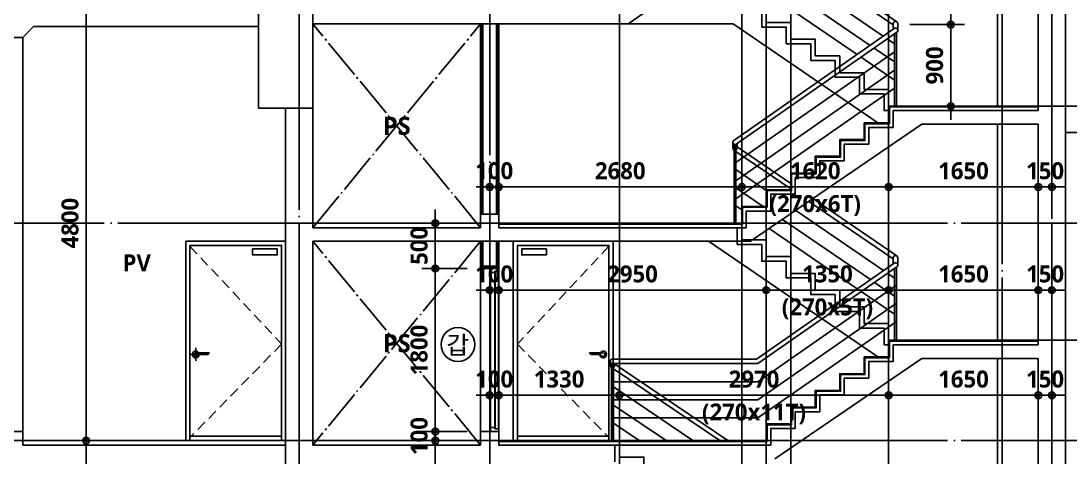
# Model space of a CAD drawing. Header units: millimetres. Extents: x 0 to 356400, y 0 to 68257.
# Drawn here: x 107356 to 118925, y 17719 to 22533 of the extents above; entities that cross this region are included whole.
import ezdxf
from ezdxf.enums import TextEntityAlignment as Align

# ---------------------------------------------------------------- set-up
doc = ezdxf.new("R2010")
doc.units = ezdxf.units.MM
doc.header["$LTSCALE"] = 75
for name, pattern in [('CEN', [62, 60, -1, 0, -1]), ('HID', [2.3, 1.5, -0.8]), ('STD_SHAFT', [7.3, 6, -0.5, 0.3, -0.5])]:
    doc.linetypes.add(name, pattern=pattern)
doc.layers.get('Defpoints').update_dxf_attribs({"color": 161})
for name, color, linetype in [('A-ANNO-SYMB', 7, 'Continuous'), ('A-ANNO-TEXT1', 7, 'Continuous'), ('A-ANNO-TITL', 7, 'Continuous'), ('A-CEN', 1, 'CEN'), ('A-DOOR', 4, 'Continuous'), ('A-FIN-TYP1', 6, 'Continuous'), ('A-FLOR-GW', 6, 'Continuous'), ('A-FLOR-OPEN-BELO', 6, 'STD_SHAFT'), ('A-PS-HID', 5, 'HID'), ('A-SECT-DOOR', 8, 'Continuous'), ('A-SECT-ELEV', 8, 'Continuous'), ('A-SECT-Hrail1', 8, 'Continuous'), ('A-SECT-Hrail2', 6, 'Continuous'), ('A-SECT-MATR1', 4, 'Continuous'), ('A-SECT-STAIRS', 4, 'Continuous'), ('A-ST-AXIS-DIM', 7, 'Continuous'), ('A-ST-CONC', 2, 'Continuous'), ('A-WALL-DRY1', 7, 'Continuous')]:
    doc.layers.add(name, color=color, linetype=linetype)
doc.layers.add('G(그리드2)', color=235, linetype='Continuous', plot=False)
doc.styles.add('2020음성 1차', font='NanumGothicBold.ttf')
doc.styles.add('SH_대대리576', font='')
doc.styles.add('SH_진천_나눔', font='NanumGothicBold.ttf')
doc.styles.add('성본리_나눔BO', font='')
doc.styles.get('SH_대대리576').set_extended_font_data('NanumGothic', bold=True)
doc.styles.get('성본리_나눔BO').set_extended_font_data('NanumGothic', bold=True)
doc.dimstyles.new('SHP 75 (in)', dxfattribs={"dimscale": 75, "dimtxt": 2.5, "dimasz": 1, "dimexe": 2, "dimexo": 2, "dimgap": 1, "dimtad": 1, "dimdec": 0, "dimzin": 0, "dimdsep": 46, "dimtxsty": 'SH_대대리576', "dimblk": 'DIMDOT', "dimblk1": 'NONE', "dimblk2": 'DIMDOT', "dimcen": 0.09, "dimclrd": 256, "dimclre": 256, "dimclrt": 3, "dimadec": 0, "dimazin": 1, "dimtfac": 1, "dimtdec": 0, "dimtix": 1, "dimtmove": 2, "dimatfit": 0, "dimldrblk": 'DIMDOT', "dimfxl": 1, "dimtfillclr": 3, "dimtolj": 1, "dimtzin": 0, "dimlwd": -1, "dimlwe": -1, "dimarcsym": 0})

# ---------------------------------------------------------------- blocks, each defined once
blk = doc.blocks.new('DIMDOT')
at = {"color": 0}
blk.add_line((-2, 0), (2, 0), dxfattribs=at)
for radius in [0.5, 0.25]:
    blk.add_circle((0, 0), radius, dxfattribs=at)
blk = doc.blocks.new('*D1838')
at = {"layer": 'A-ST-AXIS-DIM'}
for p, q in [((113955, 18050), (113955, 18550)), ((116925, 18050), (116925, 18550)), ((114030, 18400), (116850, 18400))]:
    blk.add_line(p, q, dxfattribs=at)
at = {"layer": 'Defpoints', "color": 0}
for p in [(116925, 18400), (113955, 17900), (116925, 17900)]:
    blk.add_point(p, dxfattribs=at)
at = {"layer": 'A-ST-AXIS-DIM', "linetype": 'ByBlock', "xscale": 75, "yscale": 75, "zscale": 75}
for p, rotation in [((113955, 18400), 179.9999999999999), ((116925, 18400), 359.9999999999999)]:
    blk.add_blockref('DIMDOT', p, dxfattribs=dict(at, rotation=rotation))
at = {"layer": 'A-ST-AXIS-DIM', "color": 3, "char_height": 187.5, "attachment_point": 5, "style": 'SH_대대리576'}
for s, insert in [('\\A1;2970', (115440, 18578)), ('\\A1;(270x11T)', (115440, 18195))]:
    blk.add_mtext(s, dxfattribs=dict(at, insert=insert))
blk = doc.blocks.new('_None')
blk = doc.blocks.new('*D1839')
at = {"layer": 'A-ST-AXIS-DIM'}
for p, q in [((116925, 18050), (116925, 18550)), ((118575, 18050), (118575, 18550)), ((117000, 18400), (118500, 18400))]:
    blk.add_line(p, q, dxfattribs=at)
at = {"layer": 'Defpoints', "color": 0}
for p in [(118575, 18400), (116925, 17900), (118575, 17900)]:
    blk.add_point(p, dxfattribs=at)
at = {"layer": 'A-ST-AXIS-DIM', "linetype": 'ByBlock', "xscale": 75, "yscale": 75, "zscale": 75, "rotation": 180}
blk.add_blockref('DIMDOT', (116925, 18400), dxfattribs=at)
at = {"layer": 'A-ST-AXIS-DIM', "linetype": 'ByBlock', "xscale": 75, "yscale": 75, "zscale": 75}
blk.add_blockref('DIMDOT', (118575, 18400), dxfattribs=at)
at = {"layer": 'A-ST-AXIS-DIM', "color": 3, "insert": (117750, 18578), "char_height": 187.5, "attachment_point": 5, "style": 'SH_대대리576'}
blk.add_mtext('\\A1;1650', dxfattribs=at)
blk = doc.blocks.new('*D1840')
at = {"layer": 'A-ST-AXIS-DIM'}
for p, q in [((112625, 18050), (112625, 18550)), ((113955, 18050), (113955, 18550)), ((113880, 18400), (112700, 18400))]:
    blk.add_line(p, q, dxfattribs=at)
at = {"layer": 'Defpoints', "color": 0}
for p in [(112625, 18400), (112625, 17900), (113955, 17900)]:
    blk.add_point(p, dxfattribs=at)
at = {"layer": 'A-ST-AXIS-DIM', "linetype": 'ByBlock', "xscale": 75, "yscale": 75, "zscale": 75, "rotation": 180}
blk.add_blockref('DIMDOT', (112625, 18400), dxfattribs=at)
at = {"layer": 'A-ST-AXIS-DIM', "linetype": 'ByBlock', "xscale": 75, "yscale": 75, "zscale": 75}
blk.add_blockref('DIMDOT', (113955, 18400), dxfattribs=at)
at = {"layer": 'A-ST-AXIS-DIM', "color": 3, "insert": (113290, 18578), "char_height": 187.5, "attachment_point": 5, "style": 'SH_대대리576'}
blk.add_mtext('\\A1;1330', dxfattribs=at)
blk = doc.blocks.new('*D1841')
at = {"layer": 'A-ST-AXIS-DIM'}
for p, q in [((112525, 18050), (112525, 18550)), ((112625, 18050), (112625, 18550)), ((112450, 18400), (112375, 18400)), ((112525, 18400), (112625, 18400)), ((112700, 18400), (112775, 18400))]:
    blk.add_line(p, q, dxfattribs=at)
at = {"layer": 'Defpoints', "color": 0}
for p in [(112625, 18400), (112525, 17900), (112625, 17900)]:
    blk.add_point(p, dxfattribs=at)
at = {"layer": 'A-ST-AXIS-DIM', "linetype": 'ByBlock', "xscale": 75, "yscale": 75, "zscale": 75}
blk.add_blockref('DIMDOT', (112525, 18400), dxfattribs=at)
at = {"layer": 'A-ST-AXIS-DIM', "linetype": 'ByBlock', "xscale": 75, "yscale": 75, "zscale": 75, "rotation": 180}
blk.add_blockref('DIMDOT', (112625, 18400), dxfattribs=at)
at = {"layer": 'A-ST-AXIS-DIM', "color": 3, "insert": (112575, 18578), "char_height": 187.5, "attachment_point": 5, "style": 'SH_대대리576'}
blk.add_mtext('\\A1;100', dxfattribs=at)
blk = doc.blocks.new('*D1842')
at = {"layer": 'A-ST-AXIS-DIM'}
for p, q in [((118575, 18050), (118575, 18550)), ((118725, 18050), (118725, 18550)), ((118500, 18400), (118425, 18400)), ((118725, 18400), (118575, 18400)), ((118800, 18400), (118875, 18400))]:
    blk.add_line(p, q, dxfattribs=at)
at = {"layer": 'Defpoints', "color": 0}
for p in [(118575, 18400), (118575, 17900), (118725, 17900)]:
    blk.add_point(p, dxfattribs=at)
at = {"layer": 'A-ST-AXIS-DIM', "linetype": 'ByBlock', "xscale": 75, "yscale": 75, "zscale": 75}
blk.add_blockref('DIMDOT', (118575, 18400), dxfattribs=at)
at = {"layer": 'A-ST-AXIS-DIM', "linetype": 'ByBlock', "xscale": 75, "yscale": 75, "zscale": 75, "rotation": 180}
blk.add_blockref('DIMDOT', (118725, 18400), dxfattribs=at)
at = {"layer": 'A-ST-AXIS-DIM', "color": 3, "insert": (118650, 18578), "char_height": 187.5, "attachment_point": 5, "style": 'SH_대대리576'}
blk.add_mtext('\\A1;150', dxfattribs=at)
blk = doc.blocks.new('*D1848')
at = {"layer": 'A-ST-AXIS-DIM'}
for p, q in [((115305, 20350), (115305, 20850)), ((116925, 20350), (116925, 20850)), ((115380, 20700), (116850, 20700))]:
    blk.add_line(p, q, dxfattribs=at)
at = {"layer": 'Defpoints', "color": 0}
for p in [(116925, 20700), (115305, 20200), (116925, 20200)]:
    blk.add_point(p, dxfattribs=at)
at = {"layer": 'A-ST-AXIS-DIM', "linetype": 'ByBlock', "xscale": 75, "yscale": 75, "zscale": 75, "rotation": 180}
blk.add_blockref('DIMDOT', (115305, 20700), dxfattribs=at)
at = {"layer": 'A-ST-AXIS-DIM', "linetype": 'ByBlock', "xscale": 75, "yscale": 75, "zscale": 75}
blk.add_blockref('DIMDOT', (116925, 20700), dxfattribs=at)
at = {"layer": 'A-ST-AXIS-DIM', "color": 3, "char_height": 187.5, "attachment_point": 5, "style": 'SH_대대리576'}
for s, insert in [('\\A1;1620', (116115, 20878)), ('\\A1;(270x6T)', (116115, 20495))]:
    blk.add_mtext(s, dxfattribs=dict(at, insert=insert))
blk = doc.blocks.new('*D1849')
at = {"layer": 'A-ST-AXIS-DIM'}
for p, q in [((116925, 20350), (116925, 20850)), ((118575, 20350), (118575, 20850)), ((117000, 20700), (118500, 20700))]:
    blk.add_line(p, q, dxfattribs=at)
at = {"layer": 'Defpoints', "color": 0}
for p in [(118575, 20700), (116925, 20200), (118575, 20200)]:
    blk.add_point(p, dxfattribs=at)
at = {"layer": 'A-ST-AXIS-DIM', "linetype": 'ByBlock', "xscale": 75, "yscale": 75, "zscale": 75, "rotation": 180}
blk.add_blockref('DIMDOT', (116925, 20700), dxfattribs=at)
at = {"layer": 'A-ST-AXIS-DIM', "linetype": 'ByBlock', "xscale": 75, "yscale": 75, "zscale": 75}
blk.add_blockref('DIMDOT', (118575, 20700), dxfattribs=at)
at = {"layer": 'A-ST-AXIS-DIM', "color": 3, "insert": (117750, 20878), "char_height": 187.5, "attachment_point": 5, "style": 'SH_대대리576'}
blk.add_mtext('\\A1;1650', dxfattribs=at)
blk = doc.blocks.new('*D1850')
at = {"layer": 'A-ST-AXIS-DIM'}
for p, q in [((112625, 20350), (112625, 20850)), ((115305, 20350), (115305, 20850)), ((115230, 20700), (112700, 20700))]:
    blk.add_line(p, q, dxfattribs=at)
at = {"layer": 'Defpoints', "color": 0}
for p in [(112625, 20700), (112625, 20200), (115305, 20200)]:
    blk.add_point(p, dxfattribs=at)
at = {"layer": 'A-ST-AXIS-DIM', "linetype": 'ByBlock', "xscale": 75, "yscale": 75, "zscale": 75, "rotation": 180}
blk.add_blockref('DIMDOT', (112625, 20700), dxfattribs=at)
at = {"layer": 'A-ST-AXIS-DIM', "linetype": 'ByBlock', "xscale": 75, "yscale": 75, "zscale": 75}
blk.add_blockref('DIMDOT', (115305, 20700), dxfattribs=at)
at = {"layer": 'A-ST-AXIS-DIM', "color": 3, "insert": (113965, 20878), "char_height": 187.5, "attachment_point": 5, "style": 'SH_대대리576'}
blk.add_mtext('\\A1;2680', dxfattribs=at)
blk = doc.blocks.new('*D1851')
at = {"layer": 'A-ST-AXIS-DIM'}
for p, q in [((112525, 20350), (112525, 20850)), ((112625, 20350), (112625, 20850)), ((112450, 20700), (112375, 20700)), ((112525, 20700), (112625, 20700)), ((112700, 20700), (112775, 20700))]:
    blk.add_line(p, q, dxfattribs=at)
at = {"layer": 'Defpoints', "color": 0}
for p in [(112625, 20700), (112525, 20200), (112625, 20200)]:
    blk.add_point(p, dxfattribs=at)
at = {"layer": 'A-ST-AXIS-DIM', "linetype": 'ByBlock', "xscale": 75, "yscale": 75, "zscale": 75}
blk.add_blockref('DIMDOT', (112525, 20700), dxfattribs=at)
at = {"layer": 'A-ST-AXIS-DIM', "linetype": 'ByBlock', "xscale": 75, "yscale": 75, "zscale": 75, "rotation": 180}
blk.add_blockref('DIMDOT', (112625, 20700), dxfattribs=at)
at = {"layer": 'A-ST-AXIS-DIM', "color": 3, "insert": (112575, 20878), "char_height": 187.5, "attachment_point": 5, "style": 'SH_대대리576'}
blk.add_mtext('\\A1;100', dxfattribs=at)
blk = doc.blocks.new('*D1852')
at = {"layer": 'A-ST-AXIS-DIM'}
for p, q in [((118575, 20350), (118575, 20850)), ((118725, 20350), (118725, 20850)), ((118500, 20700), (118425, 20700)), ((118725, 20700), (118575, 20700)), ((118800, 20700), (118875, 20700))]:
    blk.add_line(p, q, dxfattribs=at)
at = {"layer": 'Defpoints', "color": 0}
for p in [(118575, 20700), (118575, 20200), (118725, 20200)]:
    blk.add_point(p, dxfattribs=at)
at = {"layer": 'A-ST-AXIS-DIM', "linetype": 'ByBlock', "xscale": 75, "yscale": 75, "zscale": 75}
blk.add_blockref('DIMDOT', (118575, 20700), dxfattribs=at)
at = {"layer": 'A-ST-AXIS-DIM', "linetype": 'ByBlock', "xscale": 75, "yscale": 75, "zscale": 75, "rotation": 180}
blk.add_blockref('DIMDOT', (118725, 20700), dxfattribs=at)
at = {"layer": 'A-ST-AXIS-DIM', "color": 3, "insert": (118650, 20878), "char_height": 187.5, "attachment_point": 5, "style": 'SH_대대리576'}
blk.add_mtext('\\A1;150', dxfattribs=at)
blk = doc.blocks.new('*D1858')
at = {"layer": 'A-ST-AXIS-DIM'}
for p, q in [((115575, 19211), (115575, 19711)), ((116925, 19211), (116925, 19711)), ((115650, 19561), (116850, 19561))]:
    blk.add_line(p, q, dxfattribs=at)
at = {"layer": 'Defpoints', "color": 0}
for p in [(116925, 19561), (115575, 19061), (116925, 19061)]:
    blk.add_point(p, dxfattribs=at)
at = {"layer": 'A-ST-AXIS-DIM', "linetype": 'ByBlock', "xscale": 75, "yscale": 75, "zscale": 75, "rotation": 180}
blk.add_blockref('DIMDOT', (115575, 19561), dxfattribs=at)
at = {"layer": 'A-ST-AXIS-DIM', "linetype": 'ByBlock', "xscale": 75, "yscale": 75, "zscale": 75}
blk.add_blockref('DIMDOT', (116925, 19561), dxfattribs=at)
at = {"layer": 'A-ST-AXIS-DIM', "color": 3, "char_height": 187.5, "attachment_point": 5, "style": 'SH_대대리576'}
for s, insert in [('\\A1;1350', (116250, 19739)), ('\\A1;(270x5T)', (116250, 19355))]:
    blk.add_mtext(s, dxfattribs=dict(at, insert=insert))
blk = doc.blocks.new('*D1859')
at = {"layer": 'A-ST-AXIS-DIM'}
for p, q in [((116925, 19211), (116925, 19711)), ((118575, 19211), (118575, 19711)), ((117000, 19561), (118500, 19561))]:
    blk.add_line(p, q, dxfattribs=at)
at = {"layer": 'Defpoints', "color": 0}
for p in [(118575, 19561), (116925, 19061), (118575, 19061)]:
    blk.add_point(p, dxfattribs=at)
at = {"layer": 'A-ST-AXIS-DIM', "linetype": 'ByBlock', "xscale": 75, "yscale": 75, "zscale": 75, "rotation": 180}
blk.add_blockref('DIMDOT', (116925, 19561), dxfattribs=at)
at = {"layer": 'A-ST-AXIS-DIM', "linetype": 'ByBlock', "xscale": 75, "yscale": 75, "zscale": 75}
blk.add_blockref('DIMDOT', (118575, 19561), dxfattribs=at)
at = {"layer": 'A-ST-AXIS-DIM', "color": 3, "insert": (117750, 19739), "char_height": 187.5, "attachment_point": 5, "style": 'SH_대대리576'}
blk.add_mtext('\\A1;1650', dxfattribs=at)
blk = doc.blocks.new('*D1860')
at = {"layer": 'A-ST-AXIS-DIM'}
for p, q in [((112625, 19211), (112625, 19711)), ((115575, 19211), (115575, 19711)), ((115500, 19561), (112700, 19561))]:
    blk.add_line(p, q, dxfattribs=at)
at = {"layer": 'Defpoints', "color": 0}
for p in [(112625, 19561), (112625, 19061), (115575, 19061)]:
    blk.add_point(p, dxfattribs=at)
at = {"layer": 'A-ST-AXIS-DIM', "linetype": 'ByBlock', "xscale": 75, "yscale": 75, "zscale": 75, "rotation": 180}
blk.add_blockref('DIMDOT', (112625, 19561), dxfattribs=at)
at = {"layer": 'A-ST-AXIS-DIM', "linetype": 'ByBlock', "xscale": 75, "yscale": 75, "zscale": 75}
blk.add_blockref('DIMDOT', (115575, 19561), dxfattribs=at)
at = {"layer": 'A-ST-AXIS-DIM', "color": 3, "insert": (114100, 19739), "char_height": 187.5, "attachment_point": 5, "style": 'SH_대대리576'}
blk.add_mtext('\\A1;2950', dxfattribs=at)
blk = doc.blocks.new('*D1861')
at = {"layer": 'A-ST-AXIS-DIM'}
for p, q in [((112525, 19211), (112525, 19711)), ((112625, 19211), (112625, 19711)), ((112450, 19561), (112375, 19561)), ((112525, 19561), (112625, 19561)), ((112700, 19561), (112775, 19561))]:
    blk.add_line(p, q, dxfattribs=at)
at = {"layer": 'Defpoints', "color": 0}
for p in [(112625, 19561), (112525, 19061), (112625, 19061)]:
    blk.add_point(p, dxfattribs=at)
at = {"layer": 'A-ST-AXIS-DIM', "linetype": 'ByBlock', "xscale": 75, "yscale": 75, "zscale": 75}
blk.add_blockref('DIMDOT', (112525, 19561), dxfattribs=at)
at = {"layer": 'A-ST-AXIS-DIM', "linetype": 'ByBlock', "xscale": 75, "yscale": 75, "zscale": 75, "rotation": 180}
blk.add_blockref('DIMDOT', (112625, 19561), dxfattribs=at)
at = {"layer": 'A-ST-AXIS-DIM', "color": 3, "insert": (112575, 19738), "char_height": 187.5, "attachment_point": 5, "style": 'SH_대대리576'}
blk.add_mtext('\\A1;100', dxfattribs=at)
blk = doc.blocks.new('*D1862')
at = {"layer": 'A-ST-AXIS-DIM'}
for p, q in [((118575, 19211), (118575, 19711)), ((118725, 19211), (118725, 19711)), ((118500, 19561), (118425, 19561)), ((118725, 19561), (118575, 19561)), ((118800, 19561), (118875, 19561))]:
    blk.add_line(p, q, dxfattribs=at)
at = {"layer": 'Defpoints', "color": 0}
for p in [(118575, 19561), (118575, 19061), (118725, 19061)]:
    blk.add_point(p, dxfattribs=at)
at = {"layer": 'A-ST-AXIS-DIM', "linetype": 'ByBlock', "xscale": 75, "yscale": 75, "zscale": 75}
blk.add_blockref('DIMDOT', (118575, 19561), dxfattribs=at)
at = {"layer": 'A-ST-AXIS-DIM', "linetype": 'ByBlock', "xscale": 75, "yscale": 75, "zscale": 75, "rotation": 180}
blk.add_blockref('DIMDOT', (118725, 19561), dxfattribs=at)
at = {"layer": 'A-ST-AXIS-DIM', "color": 3, "insert": (118650, 19739), "char_height": 187.5, "attachment_point": 5, "style": 'SH_대대리576'}
blk.add_mtext('\\A1;150', dxfattribs=at)
blk = doc.blocks.new('*D1979')
at = {"layer": 'A-ST-AXIS-DIM'}
for p, q in [((109725, 17900), (107925, 17900)), ((108075, 17825), (108075, 13775)), ((109725, 13700), (107925, 13700))]:
    blk.add_line(p, q, dxfattribs=at)
at = {"layer": 'Defpoints', "color": 0}
for p in [(109875, 17900), (108075, 13700), (109875, 13700)]:
    blk.add_point(p, dxfattribs=at)
at = {"layer": 'A-ST-AXIS-DIM', "linetype": 'ByBlock', "xscale": 75, "yscale": 75, "zscale": 75}
for p, rotation in [((108075, 17900), 90), ((108075, 13700), 270)]:
    blk.add_blockref('DIMDOT', p, dxfattribs=dict(at, rotation=rotation))
at = {"layer": 'A-ST-AXIS-DIM', "color": 3, "insert": (107897, 15800), "char_height": 187.5, "attachment_point": 5, "rotation": 90, "style": 'SH_대대리576'}
blk.add_mtext('\\A1;4200', dxfattribs=at)
blk = doc.blocks.new('갑종 TEXT100')
at = {"layer": 'A-ANNO-SYMB'}
blk.add_circle((0, 0), 280, dxfattribs=at)
at = {"layer": 'A-ANNO-TITL', "style": '2020음성 1차'}
blk.add_text('갑 ', height=300, dxfattribs=at).set_placement((46, -10), align=Align.MIDDLE_CENTER)
blk = doc.blocks.new('*D2221')
at = {"layer": 'A-ST-AXIS-DIM'}
for p, q in [((112275, 17900), (111775, 17900)), ((111925, 17825), (111925, 15675)), ((112275, 15600), (111775, 15600))]:
    blk.add_line(p, q, dxfattribs=at)
at = {"layer": 'Defpoints', "color": 0}
for p in [(112425, 17900), (111925, 15600), (112425, 15600)]:
    blk.add_point(p, dxfattribs=at)
at = {"layer": 'A-ST-AXIS-DIM', "linetype": 'ByBlock', "xscale": 75, "yscale": 75, "zscale": 75}
for p, rotation in [((111925, 17900), 90), ((111925, 15600), 270)]:
    blk.add_blockref('DIMDOT', p, dxfattribs=dict(at, rotation=rotation))
at = {"layer": 'A-ST-AXIS-DIM', "color": 3, "insert": (111747, 16750), "char_height": 187.5, "attachment_point": 5, "rotation": 90, "style": 'SH_대대리576'}
blk.add_mtext('\\A1;2300', dxfattribs=at)
blk = doc.blocks.new('*D2224')
at = {"layer": 'A-ST-AXIS-DIM'}
for p, q in [((112275, 19800), (111775, 19800)), ((111925, 18075), (111925, 19725)), ((112275, 18000), (111775, 18000))]:
    blk.add_line(p, q, dxfattribs=at)
at = {"layer": 'Defpoints', "color": 0}
for p in [(111925, 19800), (112425, 19800), (112425, 18000)]:
    blk.add_point(p, dxfattribs=at)
at = {"layer": 'A-ST-AXIS-DIM', "linetype": 'ByBlock', "xscale": 75, "yscale": 75, "zscale": 75}
for p, rotation in [((111925, 19800), 90), ((111925, 18000), 270)]:
    blk.add_blockref('DIMDOT', p, dxfattribs=dict(at, rotation=rotation))
at = {"layer": 'A-ST-AXIS-DIM', "color": 3, "insert": (111747, 18900), "char_height": 187.5, "attachment_point": 5, "rotation": 90, "style": 'SH_대대리576'}
blk.add_mtext('\\A1;1800', dxfattribs=at)
blk = doc.blocks.new('*D2225')
at = {"layer": 'A-ST-AXIS-DIM'}
for p, q in [((111925, 18075), (111925, 18150)), ((112275, 18000), (111775, 18000)), ((111925, 18000), (111925, 17900)), ((112275, 17900), (111775, 17900)), ((111925, 17825), (111925, 17750))]:
    blk.add_line(p, q, dxfattribs=at)
at = {"layer": 'Defpoints', "color": 0}
for p in [(112425, 18000), (111925, 17900), (112425, 17900)]:
    blk.add_point(p, dxfattribs=at)
at = {"layer": 'A-ST-AXIS-DIM', "linetype": 'ByBlock', "xscale": 75, "yscale": 75, "zscale": 75}
for p, rotation in [((111925, 18000), 270), ((111925, 17900), 90)]:
    blk.add_blockref('DIMDOT', p, dxfattribs=dict(at, rotation=rotation))
at = {"layer": 'A-ST-AXIS-DIM', "color": 3, "insert": (111747, 17950), "char_height": 187.5, "attachment_point": 5, "rotation": 90, "style": 'SH_대대리576'}
blk.add_mtext('\\A1;100', dxfattribs=at)
blk = doc.blocks.new('*D3581')
at = {"layer": 'A-ST-AXIS-DIM'}
for p, q in [((111925, 20375), (111925, 20450)), ((112275, 20300), (111775, 20300)), ((111925, 20300), (111925, 19800)), ((112275, 19800), (111775, 19800)), ((111925, 19725), (111925, 19650))]:
    blk.add_line(p, q, dxfattribs=at)
at = {"layer": 'Defpoints', "color": 0}
for p in [(112425, 20300), (111925, 19800), (112425, 19800)]:
    blk.add_point(p, dxfattribs=at)
at = {"layer": 'A-ST-AXIS-DIM', "linetype": 'ByBlock', "xscale": 75, "yscale": 75, "zscale": 75}
for p, rotation in [((111925, 20300), 270), ((111925, 19800), 90)]:
    blk.add_blockref('DIMDOT', p, dxfattribs=dict(at, rotation=rotation))
at = {"layer": 'A-ST-AXIS-DIM', "color": 3, "insert": (111747, 20050), "char_height": 187.5, "attachment_point": 5, "rotation": 90, "style": 'SH_대대리576'}
blk.add_mtext('\\A1;500', dxfattribs=at)
blk = doc.blocks.new('*D3934')
at = {"layer": 'A-ST-AXIS-DIM'}
for p, q in [((117160, 22492), (117760, 22492)), ((117610, 22417), (117610, 21667)), ((117160, 21592), (117760, 21592))]:
    blk.add_line(p, q, dxfattribs=at)
at = {"layer": 'Defpoints', "color": 0}
for p in [(117010, 22492), (117010, 21592), (117610, 21592)]:
    blk.add_point(p, dxfattribs=at)
at = {"layer": 'A-ST-AXIS-DIM', "linetype": 'ByBlock', "xscale": 75, "yscale": 75, "zscale": 75}
for p, rotation in [((117610, 22492), 90), ((117610, 21592), 270)]:
    blk.add_blockref('DIMDOT', p, dxfattribs=dict(at, rotation=rotation))
at = {"layer": 'A-ST-AXIS-DIM', "color": 3, "insert": (117432, 22042), "char_height": 187.5, "attachment_point": 5, "rotation": 90, "style": 'SH_대대리576'}
blk.add_mtext('\\A1;900', dxfattribs=at)
blk = doc.blocks.new('G$C613FF85D')
at = {"layer": 'A-CEN'}
for p, q in [((38, 950), (162, 950)), ((108, 1024), (108, 880))]:
    blk.add_line(p, q, dxfattribs=at)
at = {"layer": 'A-PS-HID'}
blk.add_lwpolyline([(45, 2145), (1055, 1065), (50, 40)], dxfattribs=at)
at = {"layer": 'A-SECT-DOOR'}
for p, q in [((108, 969), (255, 969)), ((143, 949), (227, 949))]:
    blk.add_line(p, q, dxfattribs=at)
for points in [[(45, 1065), (45, 2155), (1055, 2155), (1055, 2145), (1055, 950), (1055, 50), (1055, 0), (1100, 0), (1100, 2200), (0, 2200), (0, 0), (45, 0), (45, 50)], [(734, 2116), (1007, 2116), (1007, 2049), (734, 2049)], [(45, 50), (45, 0), (1055, 0), (1055, 50), (1040, 50)]]:
    blk.add_lwpolyline(points, close=True, dxfattribs=at)
for centre, radius, start, end in [((108, 950), 37.3, 22.9335, 359.0615), ((108, 949), 20, 90, 316.7922), ((160, 901), 51.4, 109.8674, 137.3123), ((228, 986), 37.2, 267.5801, 322.199), ((255, 966), 3, 13.277, 90), ((252, 966), 6.09, 339.5862, 13.277)]:
    blk.add_arc(centre, radius, start, end, dxfattribs=at)
blk = doc.blocks.new('*D7799')
at = {"layer": 'A-ST-AXIS-DIM'}
for p, q in [((109725, 22700), (107925, 22700)), ((108075, 17975), (108075, 22625)), ((109725, 17900), (107925, 17900))]:
    blk.add_line(p, q, dxfattribs=at)
at = {"layer": 'Defpoints', "color": 0}
for p in [(108075, 22700), (109875, 22700), (109875, 17900)]:
    blk.add_point(p, dxfattribs=at)
at = {"layer": 'A-ST-AXIS-DIM', "linetype": 'ByBlock', "xscale": 75, "yscale": 75, "zscale": 75}
for p, rotation in [((108075, 22700), 90), ((108075, 17900), 270)]:
    blk.add_blockref('DIMDOT', p, dxfattribs=dict(at, rotation=rotation))
at = {"layer": 'A-ST-AXIS-DIM', "color": 3, "insert": (107897, 20300), "char_height": 187.5, "attachment_point": 5, "rotation": 90, "style": 'SH_대대리576'}
blk.add_mtext('\\A1;4800', dxfattribs=at)

msp = doc.modelspace()

# ---------------------------------------------------------------- linework, layer by layer
at = {"layer": 'A-CEN'}
for p, q in [((112525, 58100), (112525, 9200)), ((110425, 57500), (110425, 9200)), ((118725, 57500), (118725, 9200)), ((118175, 56900), (118175, 9200)), ((118575, 21592.3), (121675, 21592.3)), ((103775, 20300), (121675, 20300)), ((118575, 19007.7), (121675, 19007.7)), ((103775, 17900), (121675, 17900))]:
    msp.add_line(p, q, dxfattribs=at)
at = {"layer": 'A-DOOR'}
for p, q in [((112535, 19755), (112535, 19800)), ((112535, 18000), (112535, 19755)), ((112582, 18045), (112582, 19770)), ((112622.5, 18030), (112622.5, 19770)), ((112625, 18000), (112625, 19770)), ((112535, 18045), (112535, 18000))]:
    msp.add_line(p, q, dxfattribs=at)
for points in [[(112535, 19800), (112625, 19800), (112625, 19770), (112582, 19770), (112582, 19755), (112535, 19755)], [(112584.5, 18030), (112584.5, 19770), (112622.5, 19770)], [(112584.5, 18030), (112584.5, 19770), (112622.5, 19770)], [(112535, 18000), (112625, 18000), (112625, 18030), (112582, 18030), (112582, 18045), (112535, 18045)]]:
    msp.add_lwpolyline(points, dxfattribs=at)
at = {"layer": 'A-FIN-TYP1'}
for points in [[(112625, 20300), (115305, 20300), (115305, 20484.6), (115575, 20484.6), (115575, 20669.2), (115845, 20669.2), (115845, 20853.8), (116115, 20853.8), (116115, 21038.5), (116385, 21038.5), (116385, 21223.1), (116655, 21223.1), (116655, 21407.7), (116925, 21407.7), (116925, 21592.3), (118575, 21592.3)], [(112625, 20291), (115314, 20291), (115314, 20475.6), (115584, 20475.6), (115584, 20660.2), (115854, 20660.2), (115854, 20844.8), (116124, 20844.8), (116124, 21029.5), (116394, 21029.5), (116394, 21214.1), (116664, 21214.1), (116664, 21398.7), (116934, 21398.7), (116934, 21583.3), (118575, 21583.3)], [(112625, 17900), (115575, 17900), (115575, 18084.6), (115845, 18084.6), (115845, 18269.2), (116115, 18269.2), (116115, 18453.8), (116385, 18453.8), (116385, 18638.5), (116655, 18638.5), (116655, 18823.1), (116925, 18823.1), (116925, 19007.7), (118575, 19007.7)], [(112625, 17891), (115584, 17891), (115584, 18075.6), (115854, 18075.6), (115854, 18260.2), (116124, 18260.2), (116124, 18444.8), (116394, 18444.8), (116394, 18629.5), (116664, 18629.5), (116664, 18814.1), (116934, 18814.1), (116934, 18998.7), (118575, 18998.7)]]:
    msp.add_lwpolyline(points, dxfattribs=at)
at = {"layer": 'A-FLOR-GW'}
msp.add_line((107375, 22350), (107375, 18000), dxfattribs=at)
at = {"layer": 'A-FLOR-OPEN-BELO'}
for p, q in [((110575, 20250), (112425, 22500)), ((112425, 20250), (110575, 22500)), ((112425, 17850), (110575, 20100)), ((112425, 20100), (110575, 17850))]:
    msp.add_line(p, q, dxfattribs=at)
at = {"layer": 'A-PS-HID'}
msp.add_lwpolyline([(113840, 20045), (112830, 18965), (113835, 17940)], dxfattribs=at)
at = {"layer": 'A-SECT-DOOR'}
for p, q in [((113777.4, 18869.4), (113630.1, 18869.4)), ((113742.4, 18849.2), (113658.4, 18849.2))]:
    msp.add_line(p, q, dxfattribs=at)
for points in [[(113840, 18965), (113840, 20055), (112830, 20055), (112830, 20045), (112830, 18850), (112830, 17950), (112830, 17900), (112785, 17900), (112785, 20100), (113885, 20100), (113885, 17900), (113840, 17900), (113840, 17950)], [(113151, 20015.8), (112877.8, 20015.8), (112877.8, 19949.2), (113151, 19949.2)], [(113840, 17950), (113840, 17900), (112830, 17900), (112830, 17950), (112844.8, 17950)]]:
    msp.add_lwpolyline(points, close=True, dxfattribs=at)
for centre, radius, start, end in [((113633.1, 18865.7), 6.09, 166.72305, 200.41376), ((113630.1, 18866.4), 3, 90, 166.72305), ((113656.8, 18886.3), 37.2, 217.80104, 272.41992), ((113777.3, 18850), 37.3, 180.93849, 157.06649), ((113777.4, 18849.4), 20, 223.20776, 90), ((113725, 18800.8), 51.4, 42.68771, 70.13262)]:
    msp.add_arc(centre, radius, start, end, dxfattribs=at)
at = {"layer": 'A-SECT-ELEV'}
msp.add_line((112425, 19800), (112425, 18000), dxfattribs=at)
at = {"layer": 'A-SECT-Hrail1'}
for p, q in [((115494.8, 23502), (116975, 22489.9)), ((115538.7, 23532.5), (117014.1, 22523.7)), ((115424.5, 23350), (116865.9, 22364.5)), ((115424.5, 23150), (116721.1, 22263.4)), ((115424.5, 22950), (116576.4, 22162.4)), ((116910, 22334.3), (116990, 22279.6)), ((116765.3, 22233.3), (116990, 22079.6)), ((116620.5, 22132.2), (116990, 21879.6)), ((115205, 21128.7), (115205, 21192.3)), ((115255, 21128.7), (115255, 21179.2)), ((115240, 21091.6), (115845, 20677.9)), ((115255, 21141.9), (115845, 20738.5)), ((115240, 20891.6), (115575, 20662.5)), ((115240, 20691.6), (115542.7, 20484.6)), ((115240, 20491.6), (115305, 20447.1)), ((116045.8, 20540.6), (116975, 19905.2)), ((116090.1, 20570.9), (117014.1, 19939.1)), ((115899.5, 20440.6), (116868.6, 19778)), ((115753.3, 20340.6), (116723.9, 19676.9)), ((115607, 20240.6), (116579.1, 19575.9)), ((116912.8, 19747.8), (116990, 19695)), ((116768, 19646.8), (116990, 19495)), ((116623.3, 19545.7), (116990, 19295)), ((113855, 18729.2), (113855, 18775)), ((113905, 18729.2), (113905, 18750)), ((115150.7, 17900), (113905, 18742.5)), ((113870, 18705.8), (113866, 18708.5)), ((115061.5, 17900), (113890, 18692.3)), ((114765.8, 17900), (113890, 18492.3)), ((114470, 17900), (113890, 18292.3)), ((114174.3, 17900), (113890, 18092.3))]:
    msp.add_line(p, q, dxfattribs=at)
for points in [[(115240, 20550), (115240, 20690.5), (115240, 20691.6), (115240, 20750), (115240, 20890.5), (115240, 20891.6), (115240, 20950), (115240, 21090.5), (115240, 21091.6), (115240, 21093.8), (115240, 21105), (115240, 21105.8), (115240, 21107.4), (115240, 21169.4, -0.2087122), (115220, 21169.4), (115220, 21107.4), (115220, 21105.8), (115220, 21105), (115220, 21104.4), (115220, 20300), (115240, 20300), (115240, 20490.5), (115240, 20491.6)], [(113890, 18706), (113890, 18707.4), (113890, 18750), (113880, 18750, -0.1032437), (113870, 18752.1), (113870, 18707.4), (113870, 18706), (113870, 18705), (113870, 18704.4), (113870, 17900), (113890, 17900), (113890, 18090.5), (113890, 18150), (113890, 18290.5), (113890, 18350), (113890, 18490.5), (113890, 18550), (113890, 18690.5), (113890, 18691.8), (113890, 18693.8), (113890, 18705)]]:
    msp.add_lwpolyline(points, format="xyb", close=True, dxfattribs=at)
for centre, start, end in [((115230, 21128.7), 180, 246.42182), ((115230, 21128.7), 293.57818, 0), ((113880, 18729.2), 180, 246.42182), ((113880, 18729.2), 293.57818, 0)]:
    msp.add_arc(centre, 25, start, end, dxfattribs=at)
at = {"layer": 'A-SECT-Hrail2'}
for p, q in [((115215.7, 21212.8), (116985.7, 22448.1)), ((116975, 22440.6), (116975, 22503)), ((117025, 22427.6), (117025, 22503)), ((115244.3, 21171.8), (117014.3, 22407.1)), ((115240, 20968.8), (116990, 22190.1)), ((115240, 20768.8), (116990, 21990.1)), ((115240, 20568.8), (116990, 21790.1)), ((116975, 19852.2), (116975, 19918.4)), ((117025, 19843), (117025, 19918.4)), ((115467.4, 18800), (116985.7, 19859.7)), ((115483.1, 18750), (117014.3, 19818.7)), ((115483.1, 18550), (117010, 19615.6)), ((115483.1, 18350), (117010, 19415.6)), ((115483.1, 18150), (117010, 19215.6)), ((113880, 18800), (115467.4, 18800)), ((113880, 18750), (115483.1, 18750)), ((113890, 18550), (115483.1, 18550)), ((113890, 18350), (115483.1, 18350)), ((113890, 18150), (115483.1, 18150))]:
    msp.add_line(p, q, dxfattribs=at)
for points in [[(116975, 22440.6), (116975, 22502.2)], [(116975, 19856), (116975, 19917.6)]]:
    msp.add_lwpolyline(points, dxfattribs=at)
for points in [[(116990, 22390.1), (117010, 22404.1), (117010, 21592.3), (116990, 21592.3)], [(116990, 19801.7), (117010, 19815.6), (117010, 19007.7), (116990, 19007.7)], [(116990, 19801.7), (117010, 19815.6), (117010, 19007.7), (116990, 19007.7)]]:
    msp.add_lwpolyline(points, close=True, dxfattribs=at)
for centre, start, end in [((117000, 22503), 0, 180), ((117000, 22427.6), 304.91157, 124.91157), ((115230, 21192.3), 124.91157, 304.91157), ((117000, 19918.4), 0, 180), ((117000, 19839.2), 304.91157, 124.91157), ((113880, 18775), 90, 270)]:
    msp.add_arc(centre, 25, start, end, dxfattribs=at)
at = {"layer": 'A-SECT-MATR1'}
for p, q in [((118125, 21592.3), (118125, 24750)), ((118125, 19007.7), (118125, 21392.3)), ((118125, 15708.7), (118125, 18807.7))]:
    msp.add_line(p, q, dxfattribs=at)
at = {"layer": 'A-SECT-STAIRS'}
for p, q in [((114052, 22500), (115208.6, 22500)), ((116806.1, 21407.7), (115208.6, 22500)), ((116806.1, 18823.1), (114938.6, 20100))]:
    msp.add_line(p, q, dxfattribs=at)
for points in [[(113955, 22700), (115575, 22700), (115575, 22515.4), (115845, 22515.4), (115845, 22330.8), (116115, 22330.8), (116115, 22146.2), (116385, 22146.2), (116385, 21961.5), (116655, 21961.5), (116655, 21776.9), (116925, 21776.9), (116925, 21592.3)], [(114005, 22650), (115525, 22650), (115525, 22465.4), (115795, 22465.4), (115795, 22280.8), (116065, 22280.8), (116065, 22096.2), (116335, 22096.2), (116335, 21911.5), (116605, 21911.5), (116605, 21726.9), (116875, 21726.9), (116875, 21542.3), (116925, 21542.3)], [(115255, 20250), (115255, 20065.4), (115525, 20065.4), (115525, 19880.8), (115795, 19880.8), (115795, 19696.2), (116065, 19696.2), (116065, 19511.5), (116335, 19511.5), (116335, 19326.9), (116605, 19326.9), (116605, 19142.3), (116875, 19142.3), (116875, 18957.7), (116925, 18957.7)], [(115305, 20291), (115305, 20115.4), (115575, 20115.4), (115575, 19930.8), (115845, 19930.8), (115845, 19746.2), (116115, 19746.2), (116115, 19561.5), (116385, 19561.5), (116385, 19376.9), (116655, 19376.9), (116655, 19192.3), (116925, 19192.3), (116925, 19007.7)], [(113905, 17667.4), (113905, 17850)], [(116925, 15708.7), (116925, 15891.3), (116655, 15891.3), (116655, 16073.9), (116385, 16073.9), (116385, 16256.5), (116115, 16256.5), (116115, 16439.1), (115845, 16439.1), (115845, 16621.7), (115575, 16621.7), (115575, 16804.3), (115305, 16804.3), (115305, 16987), (115035, 16987), (115035, 17169.6), (114765, 17169.6), (114765, 17352.2), (114495, 17352.2), (114495, 17534.8), (114225, 17534.8), (114225, 17717.4), (113955, 17717.4), (113955, 17900)]]:
    msp.add_lwpolyline(points, dxfattribs=at)
at = {"layer": 'A-ST-CONC'}
for p, q in [((118875, 31350), (118875, 12300)), ((114052, 22500), (117292, 24750)), ((118575, 24750), (118575, 21542.3)), ((107495, 22470), (107375, 22350)), ((109975, 22470), (107495, 22470)), ((114052, 22500), (110575, 22500)), ((110575, 22500), (110575, 20250)), ((107375, 22350), (104375, 22350)), ((110275, 21570), (110275, 13670)), ((115401.4, 20100), (117291.4, 21392.3)), ((117291.4, 21392.3), (118575, 21392.3)), ((118575, 21392.3), (118575, 18957.7)), ((115401.4, 20100), (110575, 20100)), ((110575, 20100), (110575, 17850)), ((115671.4, 17700), (117291.4, 18807.7)), ((118575, 18807.7), (117291.4, 18807.7)), ((118575, 18807.7), (118575, 15658.7)), ((110275, 17850), (107375, 17850))]:
    msp.add_line(p, q, dxfattribs=at)
for points in [[(109975, 21570), (110575, 21570), (110575, 22670), (109975, 22670)], [(118875, 21300), (119675, 21300), (119675, 22670), (118875, 22670)]]:
    msp.add_lwpolyline(points, close=True, dxfattribs=at)
for points in [[(112625, 20250), (115355, 20250), (115355, 20434.6), (115625, 20434.6), (115625, 20619.2), (115895, 20619.2), (115895, 20803.8), (116165, 20803.8), (116165, 20988.5), (116435, 20988.5), (116435, 21173.1), (116705, 21173.1), (116705, 21357.7), (116975, 21357.7), (116975, 21542.3), (118575, 21542.3)], [(112425, 20250), (112425, 20400), (112625, 20400), (112625, 20250)], [(110575, 20250), (112425, 20250)], [(112625, 17850), (115625, 17850), (115625, 18034.6), (115895, 18034.6), (115895, 18219.2), (116165, 18219.2), (116165, 18403.8), (116435, 18403.8), (116435, 18588.5), (116705, 18588.5), (116705, 18773.1), (116975, 18773.1), (116975, 18957.7), (118575, 18957.7)], [(107125, 17850), (107125, 17900), (107125, 18000), (107375, 18000), (107375, 17850)], [(112425, 17850), (112425, 18000), (112625, 18000), (112625, 17850)], [(110575, 17850), (112425, 17850)]]:
    msp.add_lwpolyline(points, dxfattribs=at)
at = {"layer": 'A-WALL-DRY1'}
for p, q in [((112425, 22500), (112425, 20250)), ((112437.5, 22500), (112437.5, 20400)), ((112450, 22500), (112450, 20400)), ((112600, 22500), (112600, 20400)), ((112612.5, 22500), (112612.5, 20400)), ((112625, 22500), (112625, 20250)), ((112425, 20100), (112425, 19800)), ((112437.5, 20100), (112437.5, 19812.5)), ((112450, 20100), (112450, 19825)), ((112600, 20100), (112600, 19825)), ((112612.5, 20100), (112612.5, 19812.5)), ((112625, 20100), (112625, 19800)), ((112425, 19800), (112625, 19800)), ((112437.5, 19812.5), (112612.5, 19812.5)), ((112450, 19825), (112600, 19825))]:
    msp.add_line(p, q, dxfattribs=at)
at = {"layer": 'G(그리드2)'}
for p, q in [((113955, 59900), (113955, 7400)), ((115305, 59900), (115305, 7400)), ((115575, 59900), (115575, 7400)), ((115845, 59900), (115845, 7400)), ((116925, 59900), (116925, 7400))]:
    msp.add_line(p, q, dxfattribs=at)

# ---------------------------------------------------------------- block references
msp.add_blockref('G$C613FF85D', (109175, 17900))
at = {"xscale": 0.6666666666666666, "yscale": 0.6666666666666666, "zscale": 0.6666666666666666}
msp.add_blockref('갑종 TEXT100', (112175, 18961.3), dxfattribs=at)

# ---------------------------------------------------------------- texts
at = {"layer": 'A-ANNO-TEXT1', "style": 'SH_진천_나눔'}
for p in [(111500, 21375), (111500, 18975)]:
    msp.add_text('PS', height=200, dxfattribs=at).set_placement(p, align=Align.MIDDLE_CENTER)
at = {"layer": 'A-ANNO-TEXT1', "style": '성본리_나눔BO'}
msp.add_text('PV', height=187.5, dxfattribs=at).set_placement((108632.5, 19862.7), align=Align.MIDDLE)

# ---------------------------------------------------------------- dimensions: what is measured, and where the dimension line sits
at = {"layer": 'A-ST-AXIS-DIM'}
for base, p1, p2, angle, picture, middle in [((108075, 22700), (109875, 17900), (109875, 22700), 270, '*D7799', (107896.5, 20300)), ((117610, 21592.3), (117010, 22492.3), (117010, 21592.3), 90, '*D3934', (117431.5, 22042.3)), ((112625, 20700), (112525, 20200), (112625, 20200), 180, '*D1851', (112575, 20877.8)), ((112625, 20700), (115305, 20200), (112625, 20200), 0, '*D1850', (113965, 20878.5)), ((118575, 20700), (116925, 20200), (118575, 20200), 180, '*D1849', (117750, 20878.5)), ((118575, 20700), (118725, 20200), (118575, 20200), 0, '*D1852', (118650, 20878.1)), ((111925, 19800), (112425, 20300), (112425, 19800), 90, '*D3581', (111746.9, 20050)), ((111925, 19800), (112425, 18000), (112425, 19800), 270, '*D2224', (111746.5, 18900)), ((112625, 19560.7), (112525, 19060.7), (112625, 19060.7), 180, '*D1861', (112575, 19738.5)), ((112625, 19560.7), (115575, 19060.7), (112625, 19060.7), 0, '*D1860', (114100, 19739.1)), ((118575, 19560.7), (116925, 19060.7), (118575, 19060.7), 180, '*D1859', (117750, 19739.1)), ((118575, 19560.7), (118725, 19060.7), (118575, 19060.7), 0, '*D1862', (118650, 19738.7)), ((112625, 18400), (112525, 17900), (112625, 17900), 180, '*D1841', (112575, 18577.8)), ((112625, 18400), (113955, 17900), (112625, 17900), 0, '*D1840', (113290, 18578.5)), ((118575, 18400), (116925, 17900), (118575, 17900), 180, '*D1839', (117750, 18578.5)), ((118575, 18400), (118725, 17900), (118575, 17900), 0, '*D1842', (118650, 18578.1)), ((108075, 13700), (109875, 17900), (109875, 13700), 90, '*D1979', (107896.9, 15800)), ((111925, 15600), (112425, 17900), (112425, 15600), 90, '*D2221', (111746.5, 16750)), ((111925, 17900), (112425, 18000), (112425, 17900), 90, '*D2225', (111747.2, 17950))]:
    dim = msp.add_linear_dim(base=base, p1=p1, p2=p2, angle=angle, dimstyle='SHP 75 (in)', override={"dimtxsty": 'SH_대대리576', "dimldrblk": 'DIMDOT'}, dxfattribs=at)
    dim.commit()
    dim.dimension.update_dxf_attribs({"geometry": picture, "text_midpoint": middle})
for base, p1, p2, text, picture, middle in [((116925, 20700), (115305, 20200), (116925, 20200), '<>\\X(270x6T)', '*D1848', (116115, 20700)), ((116925, 19560.7), (115575, 19060.7), (116925, 19060.7), '<>\\X(270x5T)', '*D1858', (116250, 19560.7)), ((116925, 18400), (113955, 17900), (116925, 17900), '<>\\X(270x11T)', '*D1838', (115440, 18400))]:
    dim = msp.add_linear_dim(base=base, p1=p1, p2=p2, angle=180, text=text, dimstyle='SHP 75 (in)', override={"dimtxsty": 'SH_대대리576', "dimldrblk": 'DIMDOT'}, dxfattribs=at)
    dim.commit()
    dim.dimension.update_dxf_attribs({"geometry": picture, "text_midpoint": middle})

doc.saveas('drawing.dxf')
